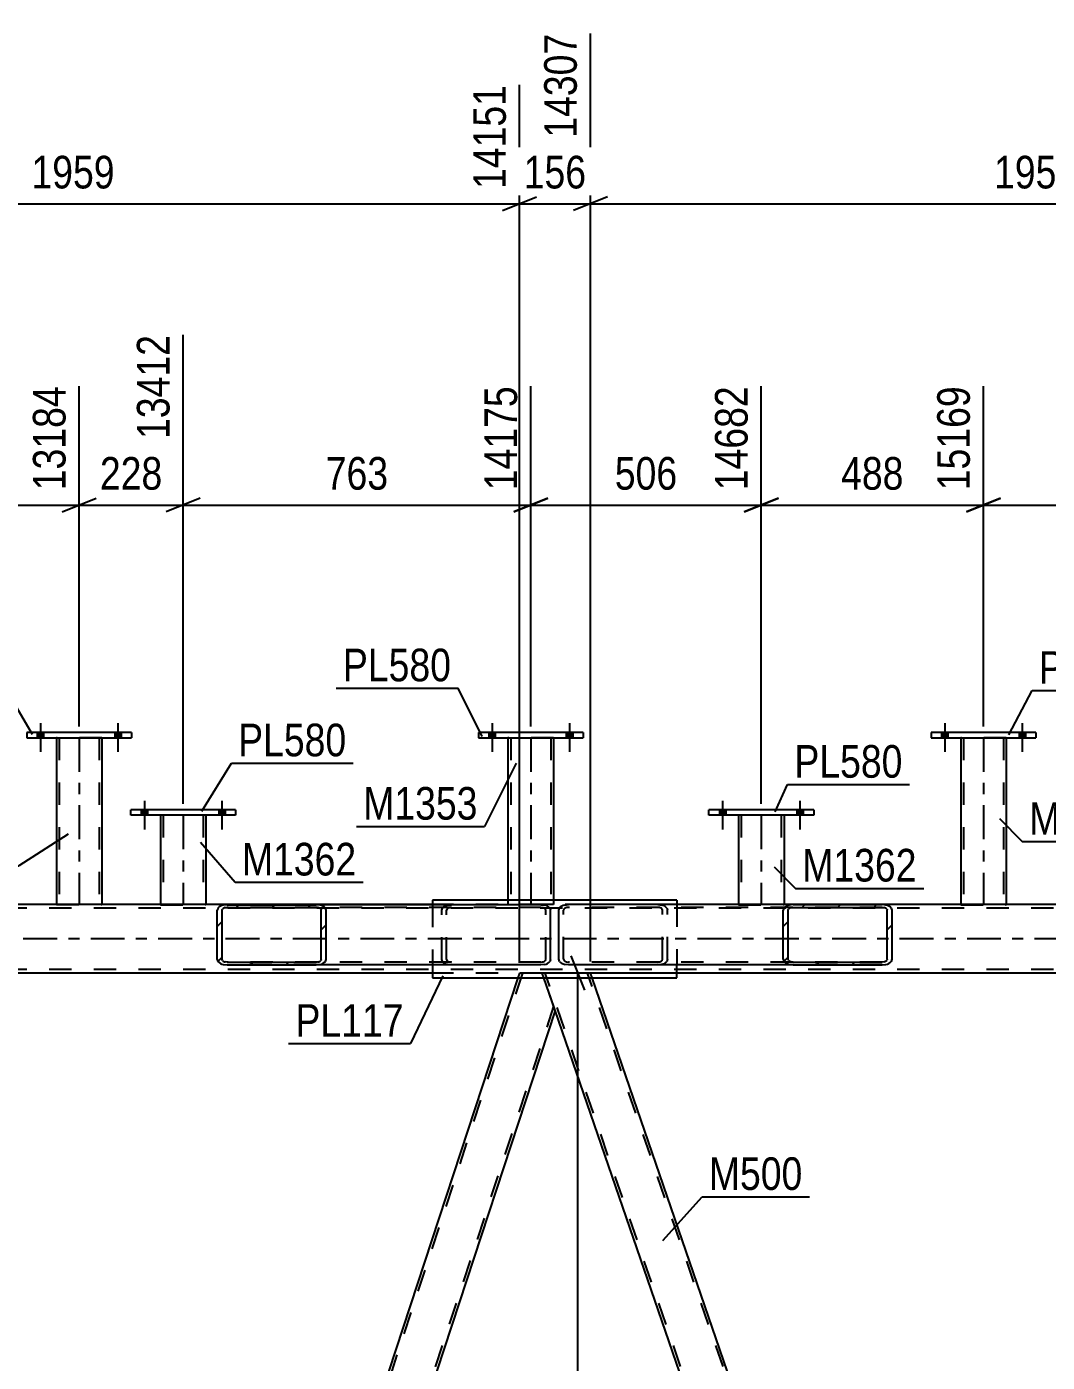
# Model space of a CAD drawing. Header units: millimetres. Extents: x -836 to 353, y -855 to -14.
# Drawn here: x -281.7 to -192.1, y -309.7 to -192.5 of the extents above; entities that cross this region are included whole.
import ezdxf

# ---------------------------------------------------------------- set-up
doc = ezdxf.new("R2010")
doc.units = ezdxf.units.MM
doc.linetypes.add('DXK_LINE_DOT2', pattern=[3.9198, 1.9599, -1.9599])
doc.linetypes.add('DXK_LINE_DOT3', pattern=[5.9187, 2.979, -0.9799, 0.9799, -0.9799])
doc.styles.add('Arial Narrow', font='ARIALN.TTF', dxfattribs={"height": 0.2})

# ---------------------------------------------------------------- blocks, each defined once
blk = doc.blocks.new('Part-570393895-1370 - 1253')
at = {"color": 2, "linetype": 'Continuous'}
for p, q in [((-199.7, -254.94), (-199.7, -269.58)), ((-195.7, -254.94), (-195.7, -269.58))]:
    blk.add_line(p, q, dxfattribs=at)
at = {"color": 7, "linetype": 'DXK_LINE_DOT2'}
for p, q in [((-195.7, -254.94), (-199.7, -254.94)), ((-199.46, -254.94), (-199.46, -269.59)), ((-195.94, -254.94), (-195.94, -269.59)), ((-199.7, -269.58), (-199.7, -269.59)), ((-199.7, -269.59), (-195.7, -269.59)), ((-195.7, -269.59), (-195.7, -269.58)), ((-195.7, -269.58), (-195.7, -269.59))]:
    blk.add_line(p, q, dxfattribs=at)
at = {"color": 7, "linetype": 'DXK_LINE_DOT3'}
blk.add_line((-197.7, -254.94), (-197.7, -269.59), dxfattribs=at)
blk = doc.blocks.new('Part-570393895-1375 - 1253')
at = {"color": 2, "linetype": 'Continuous'}
for p, q in [((-202.3, -254.46), (-202.3, -254.94)), ((-193.1, -254.46), (-202.3, -254.46)), ((-202.3, -254.94), (-193.1, -254.94)), ((-193.1, -254.46), (-193.1, -254.94))]:
    blk.add_line(p, q, dxfattribs=at)
blk = doc.blocks.new('Part-570393895-1382 - 1253')
at = {"color": 2, "linetype": 'Continuous'}
for p, q in [((-269.97, -261.74), (-269.97, -269.58)), ((-265.97, -261.74), (-265.97, -269.58))]:
    blk.add_line(p, q, dxfattribs=at)
at = {"color": 7, "linetype": 'DXK_LINE_DOT2'}
for p, q in [((-265.97, -261.74), (-269.97, -261.74)), ((-269.73, -261.74), (-269.73, -269.59)), ((-266.21, -261.74), (-266.21, -269.58)), ((-269.97, -269.58), (-269.97, -269.59)), ((-269.97, -269.59), (-265.97, -269.58)), ((-265.97, -269.58), (-265.97, -269.58)), ((-265.97, -269.58), (-265.97, -269.58))]:
    blk.add_line(p, q, dxfattribs=at)
at = {"color": 7, "linetype": 'DXK_LINE_DOT3'}
blk.add_line((-267.97, -261.74), (-267.97, -269.59), dxfattribs=at)
blk = doc.blocks.new('Part-570393895-1403 - 1253')
at = {"color": 2, "linetype": 'Continuous'}
for p, q in [((-279.1, -254.94), (-279.1, -269.58)), ((-275.1, -254.94), (-275.1, -269.58))]:
    blk.add_line(p, q, dxfattribs=at)
at = {"color": 7, "linetype": 'DXK_LINE_DOT2'}
for p, q in [((-275.1, -254.94), (-279.1, -254.94)), ((-278.86, -254.94), (-278.86, -269.58)), ((-275.34, -254.94), (-275.34, -269.58)), ((-279.1, -269.58), (-279.1, -269.58)), ((-279.1, -269.58), (-275.1, -269.58)), ((-275.1, -269.58), (-275.1, -269.58)), ((-275.1, -269.58), (-275.1, -269.58))]:
    blk.add_line(p, q, dxfattribs=at)
at = {"color": 7, "linetype": 'DXK_LINE_DOT3'}
blk.add_line((-277.1, -254.94), (-277.1, -269.58), dxfattribs=at)
blk = doc.blocks.new('Part-570393895-1408 - 1253')
at = {"color": 2, "linetype": 'Continuous'}
for p, q in [((-281.7, -254.46), (-281.7, -254.94)), ((-272.5, -254.46), (-281.7, -254.46)), ((-281.7, -254.94), (-272.5, -254.94)), ((-272.5, -254.46), (-272.5, -254.94))]:
    blk.add_line(p, q, dxfattribs=at)
blk = doc.blocks.new('Part-570393895-1609 - 1253')
at = {"color": 2, "linetype": 'Continuous'}
for p, q in [((-238.58, -275.99), (-276.7, -392.09)), ((-235.57, -278.11), (-236.3, -275.99)), ((-235.31, -278.86), (-273.44, -394.97)), ((-235.31, -278.86), (-235.57, -278.11))]:
    blk.add_line(p, q, dxfattribs=at)
at = {"color": 7, "linetype": 'DXK_LINE_DOT2'}
for p, q in [((-238.19, -275.58), (-276.57, -392.47)), ((-238.44, -275.58), (-238.58, -275.99)), ((-236.44, -275.58), (-238.44, -275.58)), ((-238.44, -275.58), (-238.41, -275.58)), ((-236.3, -275.99), (-236.44, -275.58)), ((-235.44, -278.48), (-273.82, -395.37)), ((-235.31, -278.86), (-235.52, -278.25))]:
    blk.add_line(p, q, dxfattribs=at)
blk = doc.blocks.new('Part-570393895-2001 - 1253')
at = {"color": 2, "linetype": 'Continuous'}
for p, q in [((-219.21, -261.74), (-219.21, -269.58)), ((-215.21, -261.74), (-215.21, -269.58))]:
    blk.add_line(p, q, dxfattribs=at)
at = {"color": 7, "linetype": 'DXK_LINE_DOT2'}
for p, q in [((-215.21, -261.74), (-219.21, -261.74)), ((-218.97, -261.74), (-218.97, -269.59)), ((-215.45, -261.74), (-215.45, -269.58)), ((-219.21, -269.58), (-219.21, -269.59)), ((-219.21, -269.59), (-215.21, -269.58)), ((-215.21, -269.58), (-215.21, -269.58)), ((-215.21, -269.58), (-215.21, -269.58))]:
    blk.add_line(p, q, dxfattribs=at)
at = {"color": 7, "linetype": 'DXK_LINE_DOT3'}
blk.add_line((-217.21, -261.74), (-217.21, -269.59), dxfattribs=at)
blk = doc.blocks.new('Part-570393895-1627 - 1253')
at = {"color": 2, "linetype": 'Continuous'}
for p, q in [((-246.07, -269.19), (-246.07, -269.59)), ((-224.63, -269.19), (-246.07, -269.19)), ((-224.63, -269.19), (-224.63, -269.58)), ((-246.07, -274.87), (-246.07, -275.99)), ((-224.63, -275.99), (-224.63, -274.86)), ((-246.07, -275.99), (-224.63, -275.99))]:
    blk.add_line(p, q, dxfattribs=at)
at = {"color": 7, "linetype": 'DXK_LINE_DOT2'}
for p, q in [((-246.07, -269.59), (-246.07, -274.87)), ((-224.63, -269.58), (-224.63, -274.86))]:
    blk.add_line(p, q, dxfattribs=at)
blk = doc.blocks.new('Part-570393895-1991 - 1253')
at = {"color": 2, "linetype": 'Continuous'}
for p, q in [((-263.37, -261.26), (-272.57, -261.26)), ((-272.57, -261.74), (-272.57, -261.26)), ((-263.37, -261.26), (-263.37, -261.74)), ((-263.37, -261.74), (-272.57, -261.74))]:
    blk.add_line(p, q, dxfattribs=at)
blk = doc.blocks.new('Part-570393895-1671 - 1253')
at = {"linetype": 'Continuous'}
h = blk.add_hatch(dxfattribs=at)
h.set_pattern_fill('', scale=0.7, style=0, pattern_type=0)
h.set_pattern_definition([(45, (-215.2282, -274.5665), (-1.57154, 1.57154), [])])
h.paths.add_polyline_path([(-215.29, -274.38), (-215.23, -274.57), (-215.04, -274.72), (-214.76, -274.83), (-214.42, -274.86), (-206.6, -274.86), (-206.26, -274.83), (-205.98, -274.72), (-205.79, -274.57), (-205.73, -274.38), (-205.73, -270.06), (-205.79, -269.88), (-205.98, -269.72), (-206.26, -269.62), (-206.6, -269.58), (-214.42, -269.58), (-214.76, -269.62), (-215.04, -269.72), (-215.23, -269.88), (-215.29, -270.06)])
h.paths.add_polyline_path([(-214.83, -269.97), (-214.73, -269.89), (-214.59, -269.84), (-214.42, -269.82), (-206.6, -269.82), (-206.43, -269.84), (-206.29, -269.89), (-206.2, -269.97), (-206.16, -270.06), (-206.16, -274.38), (-206.2, -274.48), (-206.29, -274.55), (-206.43, -274.61), (-206.6, -274.62), (-214.42, -274.62), (-214.59, -274.6), (-214.73, -274.55), (-214.83, -274.47), (-214.86, -274.38), (-214.86, -270.06)])
at = {"color": 2, "linetype": 'Continuous'}
for p, q in [((-234.46, -269.62), (-234.13, -269.58)), ((-214.42, -269.58), (-234.13, -269.58)), ((-214.42, -269.58), (-214.76, -269.62)), ((-214.42, -269.58), (-206.6, -269.58)), ((-206.26, -269.62), (-206.6, -269.58)), ((-235, -270.06), (-234.93, -269.88)), ((-235, -274.38), (-235, -270.06)), ((-215.23, -269.88), (-215.29, -270.06)), ((-215.29, -274.38), (-215.29, -270.06)), ((-214.86, -270.06), (-214.83, -269.97)), ((-214.86, -274.38), (-214.86, -270.06)), ((-214.59, -269.84), (-214.42, -269.82)), ((-214.42, -269.82), (-206.6, -269.82)), ((-206.6, -269.82), (-206.43, -269.84)), ((-206.2, -269.97), (-206.16, -270.06)), ((-206.16, -274.38), (-206.16, -270.06)), ((-205.73, -270.06), (-205.79, -269.88)), ((-205.73, -274.38), (-205.73, -270.06)), ((-234.93, -274.57), (-235, -274.38)), ((-234.13, -274.86), (-234.46, -274.82)), ((-214.42, -274.86), (-234.13, -274.86)), ((-215.29, -274.38), (-215.23, -274.57)), ((-214.83, -274.47), (-214.86, -274.38)), ((-214.76, -274.83), (-214.42, -274.86)), ((-214.42, -274.62), (-214.59, -274.6)), ((-214.42, -274.62), (-206.6, -274.62)), ((-214.42, -274.86), (-206.6, -274.86)), ((-206.43, -274.61), (-206.6, -274.62)), ((-206.6, -274.86), (-206.26, -274.83)), ((-206.16, -274.38), (-206.2, -274.48)), ((-205.79, -274.57), (-205.73, -274.38))]:
    blk.add_line(p, q, dxfattribs=at)
at = {"color": 7, "linetype": 'DXK_LINE_DOT2'}
for p, q in [((-226.3, -269.58), (-225.97, -269.62)), ((-206.6, -269.58), (-214.42, -269.58)), ((-234.53, -269.97), (-234.57, -270.06)), ((-234.57, -274.38), (-234.57, -270.06)), ((-234.13, -269.82), (-234.3, -269.84)), ((-206.6, -269.82), (-234.13, -269.82)), ((-226.14, -269.84), (-226.3, -269.82)), ((-225.87, -270.06), (-225.9, -269.97)), ((-225.87, -274.38), (-225.87, -270.06)), ((-225.5, -269.88), (-225.43, -270.06)), ((-225.43, -274.38), (-225.43, -270.06)), ((-234.57, -274.38), (-234.53, -274.47)), ((-234.3, -274.6), (-234.13, -274.62)), ((-206.6, -274.62), (-234.13, -274.62)), ((-226.3, -274.62), (-226.14, -274.6)), ((-225.97, -274.83), (-226.3, -274.86)), ((-225.9, -274.47), (-225.87, -274.38)), ((-225.43, -274.38), (-225.5, -274.57)), ((-206.6, -274.86), (-214.42, -274.86))]:
    blk.add_line(p, q, dxfattribs=at)
at = {"color": 2, "linetype": 'Continuous'}
for centre, radius, start, end in [((-234.33, -270.42), 0.813, 99.5774, 138.2055), ((-214.62, -270.42), 0.813, 99.5774, 138.2055), ((-214.52, -270.24), 0.406, 99.5774, 138.2055), ((-206.5, -270.24), 0.406, 41.7863, 80.4144), ((-206.4, -270.42), 0.813, 41.7863, 80.4144), ((-234.33, -274.02), 0.813, 221.7863, 260.4144), ((-214.62, -274.02), 0.813, 221.7863, 260.4144), ((-214.52, -274.2), 0.406, 221.7863, 260.4144), ((-206.5, -274.2), 0.406, 279.5774, 318.2055), ((-206.4, -274.03), 0.813, 279.5774, 318.2055)]:
    blk.add_arc(centre, radius, start, end, dxfattribs=at)
at = {"color": 7, "linetype": 'DXK_LINE_DOT2'}
for centre, radius, start, end in [((-234.23, -270.24), 0.406, 99.5774, 138.2055), ((-226.21, -270.24), 0.406, 41.7863, 80.4144), ((-226.11, -270.42), 0.813, 41.7863, 80.4144), ((-234.23, -274.2), 0.406, 221.7863, 260.4144), ((-226.21, -274.2), 0.406, 279.5774, 318.2055), ((-226.11, -274.02), 0.813, 279.5774, 318.2055)]:
    blk.add_arc(centre, radius, start, end, dxfattribs=at)
blk = doc.blocks.new('Part-570393895-1708 - 1253')
at = {"linetype": 'Continuous'}
h = blk.add_hatch(dxfattribs=at)
h.set_pattern_fill('', scale=0.7, style=0, pattern_type=0)
h.set_pattern_definition([(45, (-264.9153, -274.569), (-1.57154, 1.57154), [])])
h.paths.add_polyline_path([(-264.98, -274.39), (-264.92, -274.57), (-264.73, -274.72), (-264.44, -274.83), (-264.11, -274.87), (-256.28, -274.87), (-255.95, -274.83), (-255.67, -274.73), (-255.48, -274.57), (-255.42, -274.39), (-255.41, -270.07), (-255.48, -269.88), (-255.67, -269.73), (-255.95, -269.62), (-256.28, -269.59), (-264.11, -269.59), (-264.44, -269.62), (-264.73, -269.73), (-264.91, -269.88), (-264.98, -270.07)])
h.paths.add_polyline_path([(-264.51, -269.97), (-264.42, -269.9), (-264.28, -269.84), (-264.11, -269.83), (-256.28, -269.83), (-256.12, -269.84), (-255.98, -269.9), (-255.88, -269.97), (-255.85, -270.07), (-255.85, -274.39), (-255.88, -274.48), (-255.98, -274.56), (-256.12, -274.61), (-256.28, -274.63), (-264.11, -274.63), (-264.28, -274.61), (-264.42, -274.56), (-264.51, -274.48), (-264.55, -274.39), (-264.55, -270.07)])
at = {"color": 2, "linetype": 'Continuous'}
for p, q in [((-264.11, -269.59), (-264.44, -269.62)), ((-264.11, -269.59), (-256.28, -269.59)), ((-236.58, -269.59), (-256.28, -269.59)), ((-255.95, -269.62), (-256.28, -269.59)), ((-236.58, -269.59), (-236.24, -269.62)), ((-264.91, -269.88), (-264.98, -270.07)), ((-264.98, -274.39), (-264.98, -270.07)), ((-264.55, -270.07), (-264.51, -269.97)), ((-264.55, -274.39), (-264.55, -270.07)), ((-264.28, -269.84), (-264.11, -269.83)), ((-264.11, -269.83), (-256.28, -269.83)), ((-256.28, -269.83), (-256.12, -269.84)), ((-255.88, -269.97), (-255.85, -270.07)), ((-255.85, -274.39), (-255.85, -270.07)), ((-255.41, -270.07), (-255.48, -269.88)), ((-255.42, -274.39), (-255.41, -270.07)), ((-235.77, -269.88), (-235.71, -270.07)), ((-235.71, -274.39), (-235.71, -270.07)), ((-264.98, -274.39), (-264.92, -274.57)), ((-264.51, -274.48), (-264.55, -274.39)), ((-264.44, -274.83), (-264.11, -274.87)), ((-264.11, -274.63), (-264.28, -274.61)), ((-264.11, -274.63), (-256.28, -274.63)), ((-264.11, -274.87), (-256.28, -274.87)), ((-256.12, -274.61), (-256.28, -274.63)), ((-256.28, -274.87), (-255.95, -274.83)), ((-236.58, -274.87), (-256.28, -274.87)), ((-255.85, -274.39), (-255.88, -274.48)), ((-255.48, -274.57), (-255.42, -274.39)), ((-236.25, -274.83), (-236.58, -274.87)), ((-235.71, -274.39), (-235.77, -274.57))]:
    blk.add_line(p, q, dxfattribs=at)
at = {"color": 7, "linetype": 'DXK_LINE_DOT2'}
for p, q in [((-256.28, -269.59), (-264.11, -269.59)), ((-244.74, -269.62), (-244.4, -269.59)), ((-236.58, -269.83), (-264.11, -269.83)), ((-245.27, -270.07), (-245.21, -269.88)), ((-245.27, -274.39), (-245.27, -270.07)), ((-244.81, -269.97), (-244.84, -270.07)), ((-244.84, -274.39), (-244.84, -270.07)), ((-244.4, -269.83), (-244.57, -269.85)), ((-236.41, -269.85), (-236.58, -269.83)), ((-236.14, -270.07), (-236.18, -269.98)), ((-236.14, -274.39), (-236.14, -270.07)), ((-236.58, -274.63), (-264.11, -274.63)), ((-256.28, -274.87), (-264.11, -274.87)), ((-245.21, -274.57), (-245.27, -274.39)), ((-244.84, -274.39), (-244.81, -274.48)), ((-244.41, -274.87), (-244.74, -274.83)), ((-244.57, -274.61), (-244.41, -274.63)), ((-236.58, -274.63), (-236.41, -274.61)), ((-236.18, -274.48), (-236.14, -274.39))]:
    blk.add_line(p, q, dxfattribs=at)
at = {"color": 2, "linetype": 'Continuous'}
for centre, radius, start, end in [((-264.31, -270.42), 0.813, 99.5774, 138.2055), ((-264.21, -270.24), 0.406, 99.5774, 138.2055), ((-256.19, -270.24), 0.406, 41.7863, 80.4144), ((-256.09, -270.42), 0.813, 41.7863, 80.4144), ((-236.38, -270.43), 0.813, 41.7863, 80.4144), ((-264.31, -274.03), 0.813, 221.7863, 260.4144), ((-264.21, -274.21), 0.406, 221.7863, 260.4144), ((-256.19, -274.21), 0.406, 279.5774, 318.2055), ((-256.09, -274.03), 0.813, 279.5774, 318.2055), ((-236.38, -274.03), 0.813, 279.5774, 318.2055)]:
    blk.add_arc(centre, radius, start, end, dxfattribs=at)
at = {"color": 7, "linetype": 'DXK_LINE_DOT2'}
for centre, radius, start, end in [((-244.6, -270.42), 0.813, 99.5774, 138.2055), ((-244.5, -270.25), 0.406, 99.5774, 138.2055), ((-236.48, -270.25), 0.406, 41.7863, 80.4144), ((-244.6, -274.03), 0.813, 221.7863, 260.4144), ((-244.5, -274.21), 0.406, 221.7863, 260.4144), ((-236.48, -274.21), 0.406, 279.5774, 318.2055)]:
    blk.add_arc(centre, radius, start, end, dxfattribs=at)
blk = doc.blocks.new('Part-570393895-1735 - 1253')
at = {"color": 7, "linetype": 'DXK_LINE_DOT2'}
for p, q in [((-232.21, -275.58), (-236.44, -275.58)), ((-236.44, -275.58), (-236.4, -275.58)), ((-235.31, -278.86), (-236.44, -275.58)), ((-194.95, -395.37), (-236.18, -275.58)), ((-191.22, -395.37), (-232.46, -275.58)), ((-232.07, -275.99), (-232.21, -275.58))]:
    blk.add_line(p, q, dxfattribs=at)
at = {"color": 2, "linetype": 'Continuous'}
for p, q in [((-192.1, -392.09), (-232.07, -275.99)), ((-195.34, -394.97), (-235.31, -278.86))]:
    blk.add_line(p, q, dxfattribs=at)
blk = doc.blocks.new('Bolt-570393895-1766 - 1253')
at = {"linetype": 'Continuous'}
for points in [[(-240.57, -254.46), (-241.13, -254.46), (-241.13, -254.94), (-240.57, -254.94)], [(-240.57, -254.46), (-241.13, -254.46), (-241.13, -254.94), (-240.57, -254.94)], [(-233.77, -254.46), (-234.33, -254.46), (-234.33, -254.94), (-233.77, -254.94)], [(-233.77, -254.46), (-234.33, -254.46), (-234.33, -254.94), (-233.77, -254.94)]]:
    blk.add_hatch(color=1, dxfattribs=at).paths.add_polyline_path(points)
at = {"color": 1, "linetype": 'Continuous'}
for p, q in [((-240.85, -253.66), (-240.85, -256.18)), ((-240.85, -253.66), (-240.85, -256.18)), ((-234.05, -253.66), (-234.05, -256.18)), ((-234.05, -253.66), (-234.05, -256.18)), ((-241.13, -254.46), (-241.13, -254.94)), ((-241.13, -254.46), (-241.13, -254.94)), ((-240.57, -254.46), (-240.57, -254.94)), ((-240.57, -254.46), (-240.57, -254.94)), ((-234.33, -254.46), (-234.33, -254.94)), ((-234.33, -254.46), (-234.33, -254.94)), ((-233.77, -254.46), (-233.77, -254.94)), ((-233.77, -254.46), (-233.77, -254.94))]:
    blk.add_line(p, q, dxfattribs=at)
blk = doc.blocks.new('Bolt-570393895-1780 - 1253')
at = {"linetype": 'Continuous'}
for points in [[(-271.09, -261.26), (-271.65, -261.26), (-271.65, -261.74), (-271.09, -261.74)], [(-271.09, -261.26), (-271.65, -261.26), (-271.65, -261.74), (-271.09, -261.74)], [(-264.29, -261.26), (-264.85, -261.26), (-264.85, -261.74), (-264.29, -261.74)], [(-264.29, -261.26), (-264.85, -261.26), (-264.85, -261.74), (-264.29, -261.74)]]:
    blk.add_hatch(color=1, dxfattribs=at).paths.add_polyline_path(points)
at = {"color": 1, "linetype": 'Continuous'}
for p, q in [((-271.65, -261.26), (-271.65, -261.74)), ((-271.65, -261.26), (-271.65, -261.74)), ((-271.37, -260.46), (-271.37, -262.98)), ((-271.37, -260.46), (-271.37, -262.98)), ((-271.09, -261.26), (-271.09, -261.74)), ((-271.09, -261.26), (-271.09, -261.74)), ((-264.85, -261.26), (-264.85, -261.74)), ((-264.85, -261.26), (-264.85, -261.74)), ((-264.57, -260.46), (-264.57, -262.98)), ((-264.57, -260.46), (-264.57, -262.98)), ((-264.29, -261.26), (-264.29, -261.74)), ((-264.29, -261.26), (-264.29, -261.74))]:
    blk.add_line(p, q, dxfattribs=at)
blk = doc.blocks.new('Bolt-570393895-1781 - 1253')
at = {"linetype": 'Continuous'}
for points in [[(-220.33, -261.26), (-220.89, -261.26), (-220.89, -261.74), (-220.33, -261.74)], [(-220.33, -261.26), (-220.89, -261.26), (-220.89, -261.74), (-220.33, -261.74)], [(-213.53, -261.26), (-214.09, -261.26), (-214.09, -261.74), (-213.53, -261.74)], [(-213.53, -261.26), (-214.09, -261.26), (-214.09, -261.74), (-213.53, -261.74)]]:
    blk.add_hatch(color=1, dxfattribs=at).paths.add_polyline_path(points)
at = {"color": 1, "linetype": 'Continuous'}
for p, q in [((-220.89, -261.26), (-220.89, -261.74)), ((-220.89, -261.26), (-220.89, -261.74)), ((-220.61, -260.46), (-220.61, -262.98)), ((-220.61, -260.46), (-220.61, -262.98)), ((-220.33, -261.26), (-220.33, -261.74)), ((-220.33, -261.26), (-220.33, -261.74)), ((-214.09, -261.26), (-214.09, -261.74)), ((-214.09, -261.26), (-214.09, -261.74)), ((-213.81, -260.46), (-213.81, -262.98)), ((-213.81, -260.46), (-213.81, -262.98)), ((-213.53, -261.26), (-213.53, -261.74)), ((-213.53, -261.26), (-213.53, -261.74))]:
    blk.add_line(p, q, dxfattribs=at)
blk = doc.blocks.new('Part-570393895-1840 - 1253')
at = {"color": 2, "linetype": 'Continuous'}
for p, q in [((-246.07, -269.58), (-309.24, -269.58)), ((-161.47, -269.58), (-224.63, -269.58)), ((-246.07, -275.58), (-309.24, -275.58)), ((-161.47, -275.58), (-224.63, -275.58))]:
    blk.add_line(p, q, dxfattribs=at)
at = {"color": 7, "linetype": 'DXK_LINE_DOT2'}
for p, q in [((-224.63, -269.58), (-246.07, -269.58)), ((-89.63, -269.9), (-804.47, -269.9)), ((-89.63, -275.26), (-804.47, -275.26)), ((-224.63, -275.58), (-246.07, -275.58))]:
    blk.add_line(p, q, dxfattribs=at)
at = {"color": 7, "linetype": 'DXK_LINE_DOT3'}
blk.add_line((-89.63, -272.58), (-804.47, -272.58), dxfattribs=at)
blk = doc.blocks.new('Bolt-570393895-1844 - 1253')
at = {"linetype": 'Continuous'}
for points in [[(-200.82, -254.46), (-201.38, -254.46), (-201.38, -254.94), (-200.82, -254.94)], [(-200.82, -254.46), (-201.38, -254.46), (-201.38, -254.94), (-200.82, -254.94)], [(-194.02, -254.46), (-194.58, -254.46), (-194.58, -254.94), (-194.02, -254.94)], [(-194.02, -254.46), (-194.58, -254.46), (-194.58, -254.94), (-194.02, -254.94)]]:
    blk.add_hatch(color=1, dxfattribs=at).paths.add_polyline_path(points)
at = {"color": 1, "linetype": 'Continuous'}
for p, q in [((-201.1, -253.66), (-201.1, -256.18)), ((-201.1, -253.66), (-201.1, -256.18)), ((-194.3, -253.66), (-194.3, -256.18)), ((-194.3, -253.66), (-194.3, -256.18)), ((-201.38, -254.46), (-201.38, -254.94)), ((-201.38, -254.46), (-201.38, -254.94)), ((-200.82, -254.46), (-200.82, -254.94)), ((-200.82, -254.46), (-200.82, -254.94)), ((-194.58, -254.46), (-194.58, -254.94)), ((-194.58, -254.46), (-194.58, -254.94)), ((-194.02, -254.46), (-194.02, -254.94)), ((-194.02, -254.46), (-194.02, -254.94))]:
    blk.add_line(p, q, dxfattribs=at)
blk = doc.blocks.new('Bolt-570393895-1847 - 1253')
at = {"linetype": 'Continuous'}
for points in [[(-280.22, -254.46), (-280.78, -254.46), (-280.78, -254.94), (-280.22, -254.94)], [(-280.22, -254.46), (-280.78, -254.46), (-280.78, -254.94), (-280.22, -254.94)], [(-273.42, -254.46), (-273.98, -254.46), (-273.98, -254.94), (-273.42, -254.94)], [(-273.42, -254.46), (-273.98, -254.46), (-273.98, -254.94), (-273.42, -254.94)]]:
    blk.add_hatch(color=1, dxfattribs=at).paths.add_polyline_path(points)
at = {"color": 1, "linetype": 'Continuous'}
for p, q in [((-280.5, -253.66), (-280.5, -256.18)), ((-280.5, -253.66), (-280.5, -256.18)), ((-273.7, -253.66), (-273.7, -256.18)), ((-273.7, -253.66), (-273.7, -256.18)), ((-280.78, -254.46), (-280.78, -254.94)), ((-280.78, -254.46), (-280.78, -254.94)), ((-280.22, -254.46), (-280.22, -254.94)), ((-280.22, -254.46), (-280.22, -254.94)), ((-273.98, -254.46), (-273.98, -254.94)), ((-273.98, -254.46), (-273.98, -254.94)), ((-273.42, -254.46), (-273.42, -254.94)), ((-273.42, -254.46), (-273.42, -254.94))]:
    blk.add_line(p, q, dxfattribs=at)
blk = doc.blocks.new('Part-570393895-1922 - 1253')
at = {"color": 2, "linetype": 'Continuous'}
for p, q in [((-212.61, -261.26), (-221.81, -261.26)), ((-221.81, -261.74), (-221.81, -261.26)), ((-212.61, -261.26), (-212.61, -261.74)), ((-212.61, -261.74), (-221.81, -261.74))]:
    blk.add_line(p, q, dxfattribs=at)
blk = doc.blocks.new('Part-570393895-1938 - 1253')
at = {"color": 2, "linetype": 'Continuous'}
for p, q in [((-242.05, -254.46), (-242.05, -254.94)), ((-232.85, -254.46), (-242.05, -254.46)), ((-242.05, -254.94), (-232.85, -254.94)), ((-232.85, -254.46), (-232.85, -254.94))]:
    blk.add_line(p, q, dxfattribs=at)
blk = doc.blocks.new('Part-570393895-1996 - 1253')
at = {"color": 2, "linetype": 'Continuous'}
for p, q in [((-239.45, -254.94), (-239.45, -269.19)), ((-235.45, -254.94), (-235.45, -269.19))]:
    blk.add_line(p, q, dxfattribs=at)
at = {"color": 7, "linetype": 'DXK_LINE_DOT2'}
for p, q in [((-235.45, -254.94), (-239.45, -254.94)), ((-239.21, -254.94), (-239.21, -269.58)), ((-235.69, -254.94), (-235.69, -269.58)), ((-239.45, -269.19), (-239.45, -269.58)), ((-235.45, -269.58), (-239.45, -269.58)), ((-235.45, -269.19), (-235.45, -269.58))]:
    blk.add_line(p, q, dxfattribs=at)
at = {"color": 7, "linetype": 'DXK_LINE_DOT3'}
blk.add_line((-237.45, -254.94), (-237.45, -269.58), dxfattribs=at)
blk = doc.blocks.new('StraightDimension-570393895-2620 - 1253')
at = {"color": 7, "linetype": 'Continuous'}
for p, q in [((-316.81, -274.58), (-316.81, -193.13)), ((-238.44, -274.58), (-238.44, -197.63)), ((-315.31, -207.47), (-318.31, -208.67)), ((-239.94, -208.67), (-236.94, -207.47)), ((-316.81, -208.07), (-238.44, -208.07))]:
    blk.add_line(p, q, dxfattribs=at)
at = {"color": 0}
blk.add_wipeout([(-273.37, -207.32), (-273.37, -203.12), (-281.89, -203.12), (-281.89, -207.32)], dxfattribs=at)
at = {"color": 3, "style": 'Arial Narrow'}
blk.add_text('1959', height=2.863, dxfattribs=at).set_placement((-281.29, -206.72))
at = {"color": 0, "linetype": 'Continuous'}
blk.add_wipeout([(-239.04, -197.03), (-243.24, -197.03), (-243.24, -207.37), (-239.04, -207.37)], dxfattribs=at)
at = {"color": 3, "linetype": 'Continuous', "style": 'Arial Narrow'}
blk.add_text('14151', height=2.863, rotation=90.0002, dxfattribs=at).set_placement((-239.64, -206.77))
blk = doc.blocks.new('StraightDimension-570393895-15817 - 1253')
at = {"color": 7, "linetype": 'Continuous'}
for p, q in [((-267.97, -260.74), (-267.97, -219.57)), ((-237.45, -253.94), (-237.45, -224.07)), ((-266.47, -233.91), (-269.47, -235.11)), ((-238.95, -235.11), (-235.95, -233.91)), ((-267.97, -234.51), (-237.45, -234.51))]:
    blk.add_line(p, q, dxfattribs=at)
at = {"color": 0}
blk.add_wipeout([(-249.37, -233.76), (-249.37, -229.56), (-256.05, -229.56), (-256.05, -233.76)], dxfattribs=at)
at = {"color": 3, "style": 'Arial Narrow'}
blk.add_text('763', height=2.863, dxfattribs=at).set_placement((-255.45, -233.16))
at = {"color": 0, "linetype": 'Continuous'}
blk.add_wipeout([(-238.05, -223.47), (-242.25, -223.47), (-242.25, -233.81), (-238.05, -233.81)], dxfattribs=at)
at = {"color": 3, "linetype": 'Continuous', "style": 'Arial Narrow'}
blk.add_text('14175', height=2.863, rotation=90.0002, dxfattribs=at).set_placement((-238.65, -233.21))
blk = doc.blocks.new('StraightDimension-570393895-2666 - 1253')
at = {"color": 7, "linetype": 'Continuous'}
for p, q in [((-232.21, -274.58), (-232.21, -193.13)), ((-154.01, -273.87), (-154.01, -197.63)), ((-230.71, -207.47), (-233.71, -208.67)), ((-155.51, -208.67), (-152.51, -207.47)), ((-232.21, -208.07), (-154.01, -208.07))]:
    blk.add_line(p, q, dxfattribs=at)
at = {"color": 0}
blk.add_wipeout([(-188.85, -207.32), (-188.85, -203.12), (-197.37, -203.12), (-197.37, -207.32)], dxfattribs=at)
at = {"color": 3, "style": 'Arial Narrow'}
blk.add_text('1955', height=2.863, dxfattribs=at).set_placement((-196.77, -206.72))
at = {"color": 0, "linetype": 'Continuous'}
blk.add_wipeout([(-154.61, -197.03), (-158.81, -197.03), (-158.81, -207.37), (-154.61, -207.37)], dxfattribs=at)
at = {"color": 3, "linetype": 'Continuous', "style": 'Arial Narrow'}
blk.add_text('16261', height=2.863, rotation=90.0002, dxfattribs=at).set_placement((-155.21, -206.77))
blk = doc.blocks.new('StraightDimension-570393895-15819 - 1253')
at = {"color": 7, "linetype": 'Continuous'}
for p, q in [((-315.73, -253.22), (-315.73, -209.07)), ((-277.1, -253.94), (-277.1, -224.07)), ((-314.23, -233.91), (-317.23, -235.11)), ((-278.6, -235.11), (-275.6, -233.91)), ((-315.73, -234.51), (-277.1, -234.51))]:
    blk.add_line(p, q, dxfattribs=at)
at = {"color": 0}
blk.add_wipeout([(-293.07, -233.76), (-293.07, -229.56), (-299.76, -229.56), (-299.76, -233.76)], dxfattribs=at)
at = {"color": 3, "style": 'Arial Narrow'}
blk.add_text('966', height=2.863, dxfattribs=at).set_placement((-299.16, -233.16))
at = {"color": 0, "linetype": 'Continuous'}
blk.add_wipeout([(-277.7, -223.47), (-281.9, -223.47), (-281.9, -233.81), (-277.7, -233.81)], dxfattribs=at)
at = {"color": 3, "linetype": 'Continuous', "style": 'Arial Narrow'}
blk.add_text('13184', height=2.863, rotation=90.0002, dxfattribs=at).set_placement((-278.3, -233.21))
blk = doc.blocks.new('StraightDimension-570393895-15816 - 1253')
at = {"color": 7, "linetype": 'Continuous'}
for p, q in [((-237.45, -253.94), (-237.45, -224.07)), ((-217.21, -260.74), (-217.21, -224.07)), ((-235.95, -233.91), (-238.95, -235.11)), ((-218.71, -235.11), (-215.71, -233.91)), ((-237.45, -234.51), (-217.21, -234.51))]:
    blk.add_line(p, q, dxfattribs=at)
at = {"color": 0}
blk.add_wipeout([(-223.99, -233.76), (-223.99, -229.56), (-230.67, -229.56), (-230.67, -233.76)], dxfattribs=at)
at = {"color": 3, "style": 'Arial Narrow'}
blk.add_text('506', height=2.863, dxfattribs=at).set_placement((-230.07, -233.16))
at = {"color": 0, "linetype": 'Continuous'}
blk.add_wipeout([(-217.81, -223.47), (-222.01, -223.47), (-222.01, -233.81), (-217.81, -233.81)], dxfattribs=at)
at = {"color": 3, "linetype": 'Continuous', "style": 'Arial Narrow'}
blk.add_text('14682', height=2.863, rotation=90.0002, dxfattribs=at).set_placement((-218.41, -233.21))
blk = doc.blocks.new('StraightDimension-570393895-2643 - 1253')
at = {"color": 7, "linetype": 'Continuous'}
for p, q in [((-232.21, -274.58), (-232.21, -193.13)), ((-238.44, -274.58), (-238.44, -197.63)), ((-239.94, -208.67), (-236.94, -207.47)), ((-230.71, -207.47), (-233.71, -208.67)), ((-238.44, -208.07), (-232.21, -208.07))]:
    blk.add_line(p, q, dxfattribs=at)
at = {"color": 0}
blk.add_wipeout([(-231.98, -207.32), (-231.98, -203.12), (-238.67, -203.12), (-238.67, -207.32)], dxfattribs=at)
at = {"color": 3, "style": 'Arial Narrow'}
blk.add_text('156', height=2.863, dxfattribs=at).set_placement((-238.07, -206.72))
at = {"color": 0, "linetype": 'Continuous'}
blk.add_wipeout([(-232.81, -192.53), (-237.01, -192.53), (-237.01, -202.87), (-232.81, -202.87)], dxfattribs=at)
at = {"color": 3, "linetype": 'Continuous', "style": 'Arial Narrow'}
blk.add_text('14307', height=2.863, rotation=90.0002, dxfattribs=at).set_placement((-233.41, -202.27))
blk = doc.blocks.new('StraightDimension-570393895-3325 - 1253')
at = {"color": 7, "linetype": 'Continuous'}
for p, q in [((-232.71, -277.08), (-233.91, -274.08)), ((-104.86, -275.58), (-236.16, -275.58)), ((-233.31, -395.37), (-233.31, -275.58))]:
    blk.add_line(p, q, dxfattribs=at)
blk = doc.blocks.new('StraightDimension-570393895-15814 - 1253')
at = {"color": 7, "linetype": 'Continuous'}
for p, q in [((-197.7, -253.94), (-197.7, -224.07)), ((-166.44, -260.74), (-166.44, -224.07)), ((-196.2, -233.91), (-199.2, -235.11)), ((-167.94, -235.11), (-164.94, -233.91)), ((-197.7, -234.51), (-166.44, -234.51))]:
    blk.add_line(p, q, dxfattribs=at)
at = {"color": 0}
blk.add_wipeout([(-178.73, -233.76), (-178.73, -229.56), (-185.42, -229.56), (-185.42, -233.76)], dxfattribs=at)
at = {"color": 3, "style": 'Arial Narrow'}
blk.add_text('781', height=2.863, dxfattribs=at).set_placement((-184.82, -233.16))
at = {"color": 0, "linetype": 'Continuous'}
blk.add_wipeout([(-167.04, -223.47), (-171.24, -223.47), (-171.24, -233.81), (-167.04, -233.81)], dxfattribs=at)
at = {"color": 3, "linetype": 'Continuous', "style": 'Arial Narrow'}
blk.add_text('15951', height=2.863, rotation=90.0002, dxfattribs=at).set_placement((-167.64, -233.21))
blk = doc.blocks.new('StraightDimension-570393895-15815 - 1253')
at = {"color": 7, "linetype": 'Continuous'}
for p, q in [((-217.21, -260.74), (-217.21, -224.07)), ((-197.7, -253.94), (-197.7, -224.07)), ((-215.71, -233.91), (-218.71, -235.11)), ((-199.2, -235.11), (-196.2, -233.91)), ((-217.21, -234.51), (-197.7, -234.51))]:
    blk.add_line(p, q, dxfattribs=at)
at = {"color": 0}
blk.add_wipeout([(-204.11, -233.76), (-204.11, -229.56), (-210.8, -229.56), (-210.8, -233.76)], dxfattribs=at)
at = {"color": 3, "style": 'Arial Narrow'}
blk.add_text('488', height=2.863, dxfattribs=at).set_placement((-210.2, -233.16))
at = {"color": 0, "linetype": 'Continuous'}
blk.add_wipeout([(-198.3, -223.47), (-202.5, -223.47), (-202.5, -233.81), (-198.3, -233.81)], dxfattribs=at)
at = {"color": 3, "linetype": 'Continuous', "style": 'Arial Narrow'}
blk.add_text('15169', height=2.863, rotation=90.0002, dxfattribs=at).set_placement((-198.9, -233.21))
blk = doc.blocks.new('StraightDimension-570393895-15818 - 1253')
at = {"color": 7, "linetype": 'Continuous'}
for p, q in [((-267.97, -260.74), (-267.97, -219.57)), ((-277.1, -253.94), (-277.1, -224.07)), ((-278.6, -235.11), (-275.6, -233.91)), ((-266.47, -233.91), (-269.47, -235.11)), ((-277.1, -234.51), (-267.97, -234.51))]:
    blk.add_line(p, q, dxfattribs=at)
at = {"color": 0}
blk.add_wipeout([(-269.19, -233.76), (-269.19, -229.56), (-275.88, -229.56), (-275.88, -233.76)], dxfattribs=at)
at = {"color": 3, "style": 'Arial Narrow'}
blk.add_text('228', height=2.863, dxfattribs=at).set_placement((-275.28, -233.16))
at = {"color": 0, "linetype": 'Continuous'}
blk.add_wipeout([(-268.57, -218.97), (-272.77, -218.97), (-272.77, -229.31), (-268.57, -229.31)], dxfattribs=at)
at = {"color": 3, "linetype": 'Continuous', "style": 'Arial Narrow'}
blk.add_text('13412', height=2.863, rotation=90.0002, dxfattribs=at).set_placement((-269.17, -228.71))
blk = doc.blocks.new('Mark-570393895-1399 - 1253')
at = {"color": 30, "linetype": 'Continuous'}
for p in [(-278.06, -263.4), (-293.65, -266.17)]:
    blk.add_line(p, (-282.39, -266.17), dxfattribs=at)
at = {"color": 0}
blk.add_wipeout([(-282.99, -265.57), (-282.99, -262.57), (-293.05, -262.57), (-293.05, -265.57)], dxfattribs=at)
blk.add_wipeout([(-282.99, -265.57), (-282.99, -262.57), (-293.05, -262.57), (-293.05, -265.57)], dxfattribs=at)
at = {"color": 3, "style": 'Arial Narrow'}
blk.add_text('M1353', height=2.863, dxfattribs=at).set_placement((-293.05, -265.57))
blk = doc.blocks.new('Mark-570393895-1366 - 1253')
at = {"color": 30, "linetype": 'Continuous'}
for p, q in [((-196.28, -262.01), (-194.29, -264.05)), ((-194.29, -264.05), (-183.04, -264.05))]:
    blk.add_line(p, q, dxfattribs=at)
at = {"color": 0}
blk.add_wipeout([(-183.64, -263.45), (-183.64, -260.45), (-193.69, -260.45), (-193.69, -263.45)], dxfattribs=at)
blk.add_wipeout([(-183.64, -263.45), (-183.64, -260.45), (-193.69, -260.45), (-193.69, -263.45)], dxfattribs=at)
at = {"color": 3, "style": 'Arial Narrow'}
blk.add_text('M1353', height=2.863, dxfattribs=at).set_placement((-193.69, -263.45))
blk = doc.blocks.new('Mark-570393895-1371 - 1253')
at = {"color": 30, "linetype": 'Continuous'}
for p, q in [((-195.46, -254.68), (-193.43, -250.8)), ((-193.43, -250.8), (-182.73, -250.8))]:
    blk.add_line(p, q, dxfattribs=at)
at = {"color": 0}
blk.add_wipeout([(-183.33, -250.2), (-183.33, -247.2), (-192.83, -247.2), (-192.83, -250.2)], dxfattribs=at)
blk.add_wipeout([(-183.33, -250.2), (-183.33, -247.2), (-192.83, -247.2), (-192.83, -250.2)], dxfattribs=at)
at = {"color": 3, "style": 'Arial Narrow'}
blk.add_text('PL580', height=2.863, dxfattribs=at).set_placement((-192.83, -250.2))
blk = doc.blocks.new('Mark-570393895-1378 - 1253')
at = {"color": 30, "linetype": 'Continuous'}
for p, q in [((-266.46, -264.11), (-263.41, -267.62)), ((-263.41, -267.62), (-252.16, -267.62))]:
    blk.add_line(p, q, dxfattribs=at)
at = {"color": 0}
blk.add_wipeout([(-252.76, -267.02), (-252.76, -264.02), (-262.81, -264.02), (-262.81, -267.02)], dxfattribs=at)
blk.add_wipeout([(-252.76, -267.02), (-252.76, -264.02), (-262.81, -264.02), (-262.81, -267.02)], dxfattribs=at)
at = {"color": 3, "style": 'Arial Narrow'}
blk.add_text('M1362', height=2.863, dxfattribs=at).set_placement((-262.81, -267.02))
blk = doc.blocks.new('Mark-570393895-1404 - 1253')
at = {"color": 30, "linetype": 'Continuous'}
for p in [(-293.44, -251.98), (-281.2, -254.66)]:
    blk.add_line(p, (-282.74, -251.98), dxfattribs=at)
at = {"color": 0}
blk.add_wipeout([(-283.34, -251.38), (-283.34, -248.38), (-292.84, -248.38), (-292.84, -251.38)], dxfattribs=at)
blk.add_wipeout([(-283.34, -251.38), (-283.34, -248.38), (-292.84, -248.38), (-292.84, -251.38)], dxfattribs=at)
at = {"color": 3, "style": 'Arial Narrow'}
blk.add_text('PL580', height=2.863, dxfattribs=at).set_placement((-292.84, -251.38))
blk = doc.blocks.new('Mark-570393895-24430 - 1253')
at = {"color": 30, "linetype": 'Continuous'}
for p in [(-254.54, -250.58), (-241.72, -254.82)]:
    blk.add_line(p, (-243.83, -250.58), dxfattribs=at)
at = {"color": 0}
blk.add_wipeout([(-244.43, -249.98), (-244.43, -246.98), (-253.94, -246.98), (-253.94, -249.98)], dxfattribs=at)
blk.add_wipeout([(-244.43, -249.98), (-244.43, -246.98), (-253.94, -246.98), (-253.94, -249.98)], dxfattribs=at)
at = {"color": 3, "style": 'Arial Narrow'}
blk.add_text('PL580', height=2.863, dxfattribs=at).set_placement((-253.94, -249.98))
blk = doc.blocks.new('Mark-570393895-1987 - 1253')
at = {"color": 30, "linetype": 'Continuous'}
for p, q in [((-266.34, -261.39), (-263.74, -257.16)), ((-263.74, -257.16), (-253.03, -257.16))]:
    blk.add_line(p, q, dxfattribs=at)
at = {"color": 0}
blk.add_wipeout([(-253.63, -256.56), (-253.63, -253.56), (-263.14, -253.56), (-263.14, -256.56)], dxfattribs=at)
blk.add_wipeout([(-253.63, -256.56), (-253.63, -253.56), (-263.14, -253.56), (-263.14, -256.56)], dxfattribs=at)
at = {"color": 3, "style": 'Arial Narrow'}
blk.add_text('PL580', height=2.863, dxfattribs=at).set_placement((-263.14, -256.56))
blk = doc.blocks.new('Mark-570393895-1623 - 1253')
at = {"color": 30, "linetype": 'Continuous'}
for p in [(-245.18, -275.83), (-258.71, -281.78)]:
    blk.add_line(p, (-248.01, -281.78), dxfattribs=at)
at = {"color": 0}
blk.add_wipeout([(-248.61, -281.18), (-248.61, -278.18), (-258.11, -278.18), (-258.11, -281.18)], dxfattribs=at)
blk.add_wipeout([(-248.61, -281.18), (-248.61, -278.18), (-258.11, -278.18), (-258.11, -281.18)], dxfattribs=at)
at = {"color": 3, "style": 'Arial Narrow'}
blk.add_text('PL117', height=2.863, dxfattribs=at).set_placement((-258.11, -281.18))
blk = doc.blocks.new('Mark-570393895-1731 - 1253')
at = {"color": 30, "linetype": 'Continuous'}
for p, q in [((-225.86, -299.07), (-222.41, -295.22)), ((-222.41, -295.22), (-212.99, -295.22))]:
    blk.add_line(p, q, dxfattribs=at)
at = {"color": 0}
blk.add_wipeout([(-213.59, -294.62), (-213.59, -291.62), (-221.81, -291.62), (-221.81, -294.62)], dxfattribs=at)
blk.add_wipeout([(-213.59, -294.62), (-213.59, -291.62), (-221.81, -291.62), (-221.81, -294.62)], dxfattribs=at)
at = {"color": 3, "style": 'Arial Narrow'}
blk.add_text('M500', height=2.863, dxfattribs=at).set_placement((-221.81, -294.62))
blk = doc.blocks.new('Mark-570393895-1918 - 1253')
at = {"color": 30, "linetype": 'Continuous'}
for p, q in [((-215.98, -261.43), (-214.9, -259.04)), ((-214.9, -259.04), (-204.19, -259.04))]:
    blk.add_line(p, q, dxfattribs=at)
at = {"color": 0}
blk.add_wipeout([(-204.79, -258.44), (-204.79, -255.44), (-214.3, -255.44), (-214.3, -258.44)], dxfattribs=at)
blk.add_wipeout([(-204.79, -258.44), (-204.79, -255.44), (-214.3, -255.44), (-214.3, -258.44)], dxfattribs=at)
at = {"color": 3, "style": 'Arial Narrow'}
blk.add_text('PL580', height=2.863, dxfattribs=at).set_placement((-214.3, -258.44))
blk = doc.blocks.new('Mark-570393895-1992 - 1253')
at = {"color": 30, "linetype": 'Continuous'}
for p in [(-238.73, -257.16), (-252.76, -262.72)]:
    blk.add_line(p, (-241.51, -262.72), dxfattribs=at)
at = {"color": 0}
blk.add_wipeout([(-242.11, -262.12), (-242.11, -259.12), (-252.16, -259.12), (-252.16, -262.12)], dxfattribs=at)
blk.add_wipeout([(-242.11, -262.12), (-242.11, -259.12), (-252.16, -259.12), (-252.16, -262.12)], dxfattribs=at)
at = {"color": 3, "style": 'Arial Narrow'}
blk.add_text('M1353', height=2.863, dxfattribs=at).set_placement((-252.16, -262.12))
blk = doc.blocks.new('Mark-570393895-1997 - 1253')
at = {"color": 30, "linetype": 'Continuous'}
for p, q in [((-216.09, -266.26), (-214.21, -268.15)), ((-214.21, -268.15), (-202.95, -268.15))]:
    blk.add_line(p, q, dxfattribs=at)
at = {"color": 0}
blk.add_wipeout([(-203.55, -267.55), (-203.55, -264.55), (-213.61, -264.55), (-213.61, -267.55)], dxfattribs=at)
blk.add_wipeout([(-203.55, -267.55), (-203.55, -264.55), (-213.61, -264.55), (-213.61, -267.55)], dxfattribs=at)
at = {"color": 3, "style": 'Arial Narrow'}
blk.add_text('M1362', height=2.863, dxfattribs=at).set_placement((-213.61, -267.55))

msp = doc.modelspace()

# ---------------------------------------------------------------- block references
for name in ['Bolt-570393895-1847 - 1253', 'Bolt-570393895-1766 - 1253', 'Bolt-570393895-1844 - 1253', 'Part-570393895-1408 - 1253', 'Part-570393895-1403 - 1253', 'Part-570393895-1938 - 1253', 'Part-570393895-1996 - 1253', 'Part-570393895-1375 - 1253', 'Part-570393895-1370 - 1253', 'Part-570393895-1991 - 1253', 'Bolt-570393895-1780 - 1253', 'Part-570393895-1922 - 1253', 'Bolt-570393895-1781 - 1253', 'Part-570393895-1382 - 1253', 'Part-570393895-2001 - 1253', 'Part-570393895-1840 - 1253', 'Part-570393895-1708 - 1253', 'Part-570393895-1627 - 1253', 'Part-570393895-1671 - 1253', 'Part-570393895-1609 - 1253', 'Part-570393895-1735 - 1253']:
    msp.add_blockref(name, (0, 0))

# ---------------------------------------------------------------- next in the draw order: block references
for name in ['StraightDimension-570393895-2620 - 1253', 'StraightDimension-570393895-2666 - 1253', 'Mark-570393895-1623 - 1253']:
    msp.add_blockref(name, (0, 0))

# ---------------------------------------------------------------- next in the draw order: block references
for name in ['StraightDimension-570393895-15819 - 1253', 'StraightDimension-570393895-15817 - 1253', 'StraightDimension-570393895-15814 - 1253', 'Mark-570393895-1399 - 1253', 'Mark-570393895-1378 - 1253', 'Mark-570393895-1997 - 1253']:
    msp.add_blockref(name, (0, 0))

# ---------------------------------------------------------------- next in the draw order: block references
for name in ['StraightDimension-570393895-15818 - 1253', 'StraightDimension-570393895-15816 - 1253', 'Mark-570393895-24430 - 1253', 'Mark-570393895-1371 - 1253', 'Mark-570393895-1404 - 1253']:
    msp.add_blockref(name, (0, 0))

# ---------------------------------------------------------------- next in the draw order: block references
for name in ['StraightDimension-570393895-2643 - 1253', 'StraightDimension-570393895-15815 - 1253', 'Mark-570393895-1987 - 1253']:
    msp.add_blockref(name, (0, 0))

# ---------------------------------------------------------------- next in the draw order: block references
for name in ['Mark-570393895-1918 - 1253', 'Mark-570393895-1992 - 1253', 'Mark-570393895-1366 - 1253', 'StraightDimension-570393895-3325 - 1253']:
    msp.add_blockref(name, (0, 0))

# ---------------------------------------------------------------- next in the draw order: block references
msp.add_blockref('Mark-570393895-1731 - 1253', (0, 0))

doc.saveas('drawing.dxf')
